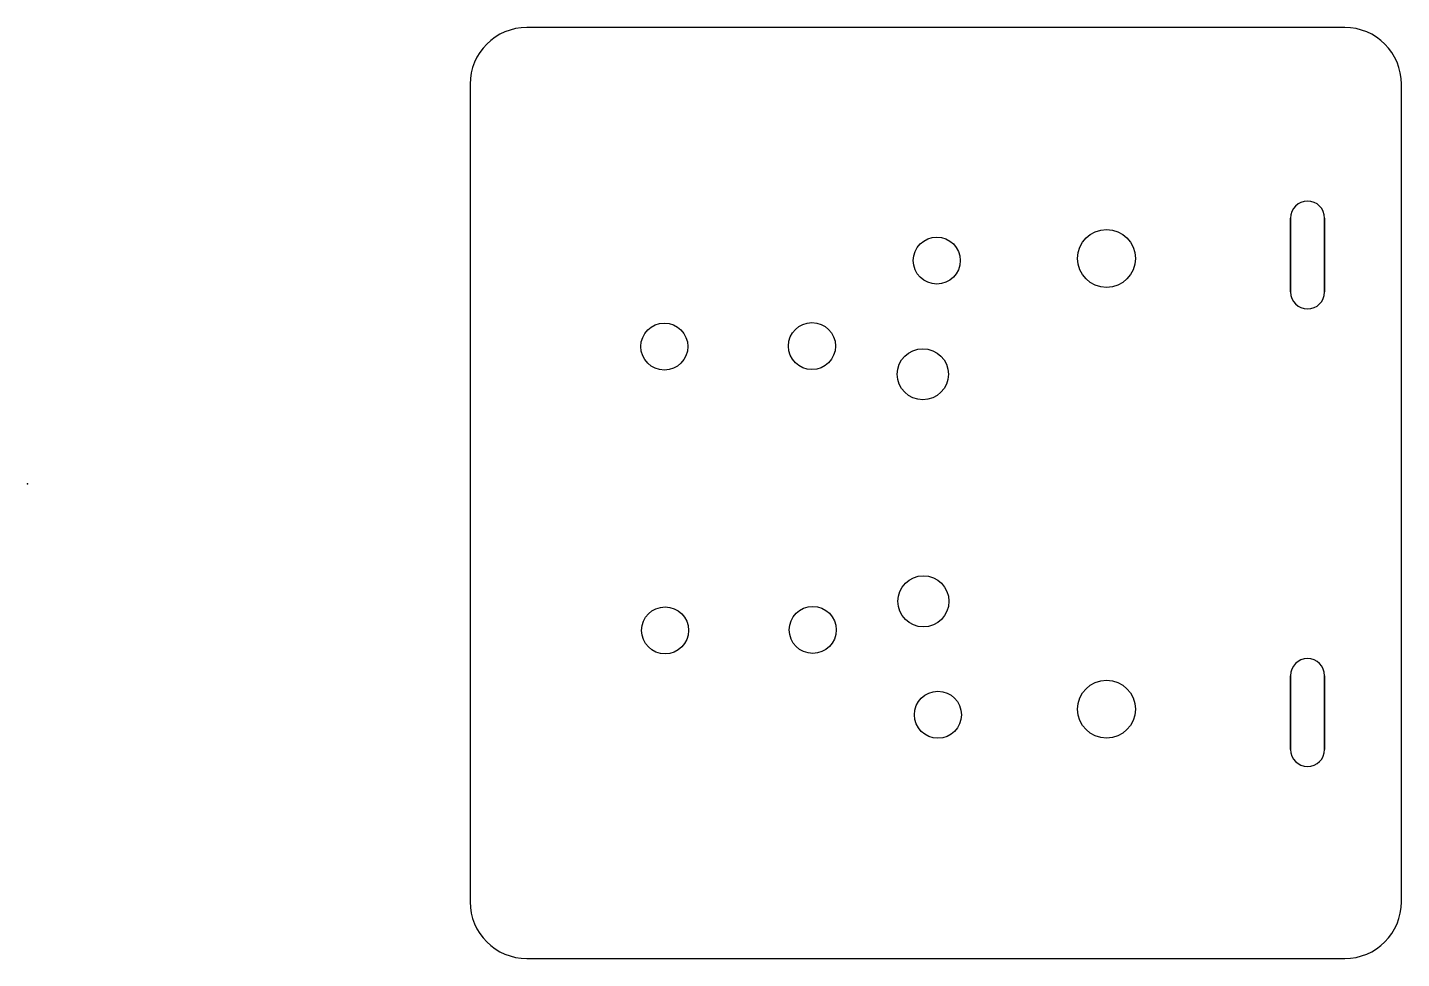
# Model space of a CAD drawing. Header units: millimetres. Extents: x 0 to 327, y -42 to 40.
# Drawn here: x 0 to 121, y -41.8 to 40.2 of the extents above; entities outside this region: 2.
import ezdxf

# ---------------------------------------------------------------- set-up
doc = ezdxf.new("R2010")
doc.units = ezdxf.units.MM
doc.header["$MEASUREMENT"] = 0
doc.layers.add('plate v1_Sketch1', color=7, linetype='Continuous')

msp = doc.modelspace()

# ---------------------------------------------------------------- linework, layer by layer
at = {"layer": 'plate v1_Sketch1'}
for p, q in [((115.97, 40.19), (43.97, 40.19)), ((38.97, 35.19), (38.97, -36.81)), ((120.97, -36.81), (120.97, 35.19)), ((111.2, 23.4), (111.2, 16.9)), ((111.2, 16.9), (111.2, 23.4)), ((114.2, 23.4), (114.2, 16.9)), ((114.2, 16.9), (114.2, 23.4)), ((111.2, -16.9), (111.2, -23.4)), ((111.2, -23.4), (111.2, -16.9)), ((114.2, -23.4), (114.2, -16.9)), ((114.2, -16.9), (114.2, -23.4)), ((43.97, -41.81), (115.97, -41.81))]:
    msp.add_line(p, q, dxfattribs=at)
for centre, radius in [((95, 19.85), 2.55), ((95, 19.85), 2.55), ((324.8, 20), 2.5), ((324.8, 20), 2), ((80.06, 19.66), 2.07), ((80.06, 19.66), 2.07), ((56.07, 12.09), 2.07), ((56.07, 12.09), 2.07), ((69.07, 12.13), 2.07), ((69.07, 12.13), 2.07), ((78.83, 9.65), 2.25), ((78.83, 9.65), 2.25), ((78.88, -10.35), 2.25), ((78.88, -10.35), 2.25), ((56.14, -12.91), 2.07), ((56.14, -12.91), 2.07), ((69.14, -12.87), 2.07), ((69.14, -12.87), 2.07), ((95, -19.85), 2.55), ((95, -19.85), 2.55), ((80.16, -20.34), 2.07), ((80.16, -20.34), 2.07)]:
    msp.add_circle(centre, radius, dxfattribs=at)
for centre, radius, start, end in [((43.97, 35.19), 5, 90, 180), ((115.97, 35.19), 5, 0, 90), ((112.7, 23.4), 1.5, 360, 180), ((112.7, 23.4), 1.5, 0, 180), ((112.7, 16.9), 1.5, 180, 360), ((112.7, 16.9), 1.5, 180, 0), ((112.7, -16.9), 1.5, 360, 180), ((112.7, -16.9), 1.5, 0, 180), ((112.7, -23.4), 1.5, 180, 0), ((112.7, -23.4), 1.5, 180, 0), ((43.97, -36.81), 5, 180, 270), ((115.97, -36.81), 5, 270, 0)]:
    msp.add_arc(centre, radius, start, end, dxfattribs=at)
msp.add_point((0, 0), dxfattribs=at)

doc.saveas('drawing.dxf')
